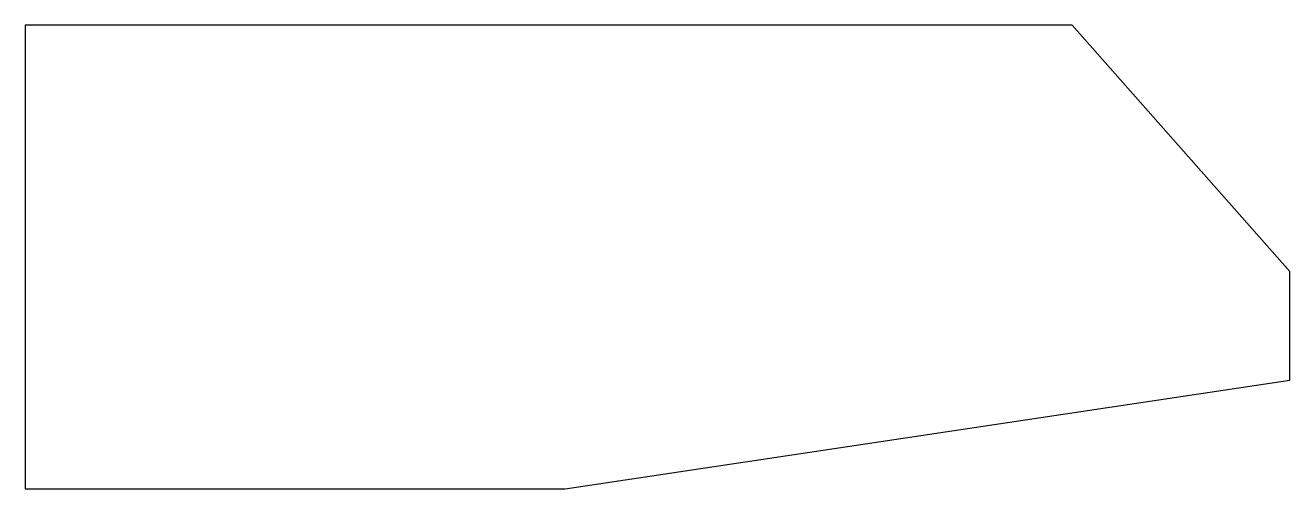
# Model space of a CAD drawing. Header units: millimetres. Extents: x 0 to 349, y -128 to 0.
import ezdxf

# ---------------------------------------------------------------- set-up
doc = ezdxf.new("R2010")
doc.units = ezdxf.units.MM
doc.layers.get('0').update_dxf_attribs({"linetype": 'CONTINUOUS'})

msp = doc.modelspace()

# ---------------------------------------------------------------- linework, layer by layer
for p, q in [((0, 0), (0, -128)), ((289, 0), (0, 0)), ((349, -68), (289, 0)), ((349, -98), (349, -68)), ((149, -128), (349, -98)), ((0, -128), (149, -128))]:
    msp.add_line(p, q)

doc.saveas('drawing.dxf')
